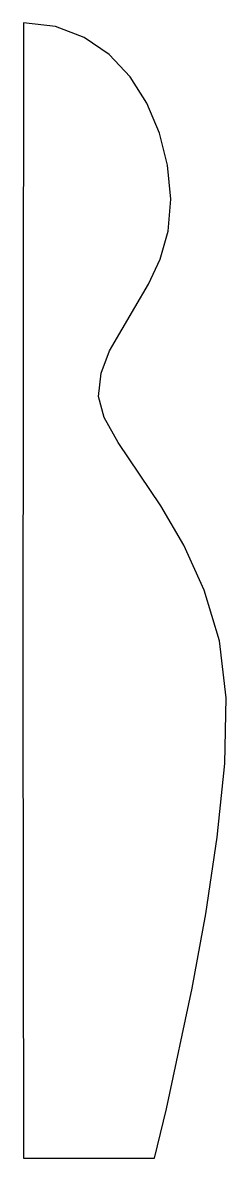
# Model space of a CAD drawing. Extents: x 0.1 to 11.3, y 0.1 to 62.9.
import ezdxf

# ---------------------------------------------------------------- set-up
doc = ezdxf.new("R2010")
doc.units = 0

msp = doc.modelspace()

# ---------------------------------------------------------------- linework, layer by layer
at = {"layer": 'Camada 1'}
for p, q in [((0.11487, 62.8605), (0.07443, 26.614175)), ((1.894355, 62.64829), (0.11487, 62.8605)), ((3.477779, 62.045895), (1.894355, 62.64829)), ((4.854466, 61.104669), (3.477779, 62.045895)), ((6.013739, 59.875966), (4.854466, 61.104669)), ((6.944924, 58.411139), (6.013739, 59.875966)), ((7.637345, 56.761542), (6.944924, 58.411139)), ((8.080325, 54.978527), (7.637345, 56.761542)), ((8.26319, 53.11345), (8.080325, 54.978527)), ((8.125982, 51.346837), (8.26319, 53.11345)), ((7.683207, 49.79249), (8.125982, 51.346837)), ((7.035886, 48.401667), (7.683207, 49.79249)), ((6.285039, 47.125622), (7.035886, 48.401667)), ((4.876846, 44.722893), (6.285039, 47.125622)), ((4.421541, 43.498721), (4.876846, 44.722893)), ((4.26679, 42.19435), (4.421541, 43.498721)), ((4.576233, 41.043757), (4.26679, 42.19435)), ((5.357307, 39.666389), (4.576233, 41.043757)), ((7.719549, 36.153838), (5.357307, 39.666389)), ((8.993318, 33.97991), (7.719549, 36.153838)), ((10.123921, 31.501717), (8.993318, 33.97991)), ((10.957658, 28.699888), (10.123921, 31.501717)), ((11.34083, 25.55505), (10.957658, 28.699888)), ((0.07443, 26.614175), (0.11487, 0.1006)), ((11.251599, 21.917288), (11.34083, 25.55505)), ((10.839406, 17.83965), (11.251599, 21.917288)), ((10.207461, 13.607212), (10.839406, 17.83965)), ((9.458974, 9.50505), (10.207461, 13.607212)), ((8.025215, 2.83185), (9.458974, 9.50505)), ((7.36381, 0.10065), (8.025215, 2.83185)), ((0.11487, 0.1006), (7.36381, 0.1006)), ((7.36381, 0.1006), (7.36381, 0.10065))]:
    msp.add_line(p, q, dxfattribs=at)

doc.saveas('drawing.dxf')
